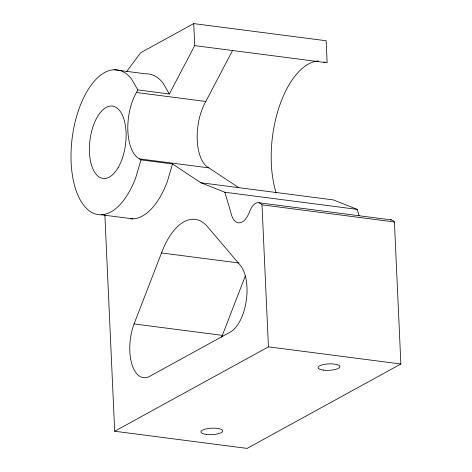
<?xml version="1.0" encoding="UTF-8"?>
<svg xmlns="http://www.w3.org/2000/svg" width="472" height="472" viewBox="0 0 472 472"><rect width="100%" height="100%" fill="white"/><g stroke="black" fill="none" stroke-linecap="round" stroke-linejoin="round"><path stroke-width="0.71" d="M137.794 89.898L136.438 92.488A40.144 19.7 -82.6 0 0 139.452 158.875L140.975 159.878L135.865 177.325A72.983 35.825 -82.6 0 1 84.093 205.745A72.983 35.825 -82.6 0 1 79.62 107.197A72.983 35.825 -82.6 0 1 131.387 78.777L137.794 89.898L169.324 93.981L194.73 45.613L193.727 23.6L326.158 40.751L327.155 62.77L194.73 45.613M140.975 159.878L172.504 163.967L167.395 181.407A72.983 35.825 -82.6 0 1 130.691 218.807M134.072 323.934L161.507 252.957A65.685 32.243 -82.6 0 1 208.099 227.38L240.49 265.512A36.492 17.912 -82.6 0 1 246.183 301.307A36.492 17.912 -82.6 0 1 230.247 332.099L149.713 376.308A36.492 17.912 -82.6 0 1 131.83 364.083A36.492 17.912 -82.6 0 1 134.072 323.934L222.353 335.368L245.31 275.996M238.791 187.667L208.819 167.861A40.144 19.7 -82.6 0 1 205.804 101.474L232.566 50.516M126.714 71.473L140.65 52.74L193.727 23.6M104.872 214.99L114.69 431.249L268.438 346.843L400.864 364L394.415 221.987A17.434 8.561 -82.6 0 0 390.297 219.834M400.864 364L247.116 448.4L114.69 431.249M114.159 69.75L145.689 73.833A72.983 35.825 -82.6 0 1 162.917 82.86L169.324 93.981M136.438 92.488L205.804 101.474M139.452 158.875L208.819 167.861M172.504 163.967L200.954 182.77L333.385 199.922L357.245 209.385L359.109 215.627M200.954 182.77L224.82 192.234L357.245 209.385M258.986 202.783L391.412 219.934M224.82 192.234L230.82 212.341A21.895 10.75 -82.6 0 0 249.623 211.621A17.434 8.561 -82.6 0 1 261.99 204.836L394.415 221.987M101.327 214.772L132.856 218.855M161.507 252.957L238.85 262.975M323.792 61.991L325.137 62.304M261.99 204.836L268.438 346.843M276.191 192.971A81.013 39.766 -82.6 0 1 278.645 108.56A81.013 39.766 -82.6 0 1 318.441 60.941M221.669 337.309A36.492 17.912 -82.6 0 1 222.353 335.368M206.329 434.423A10.95 3.221 -2.6 0 0 222.755 430.966A10.95 3.221 -2.6 0 0 206.37 428.841A10.95 3.221 -2.6 0 0 206.329 434.423M323.467 370.119A10.95 3.221 -2.6 0 0 339.899 366.656A10.95 3.221 -2.6 0 0 323.515 364.537A10.95 3.221 -2.6 0 0 323.467 370.119M118.265 167.412A36.492 17.912 -82.6 0 0 115.522 107.061A36.492 17.912 -82.6 0 0 89.438 152.308A36.492 17.912 -82.6 0 0 118.265 167.412"/></g></svg>
